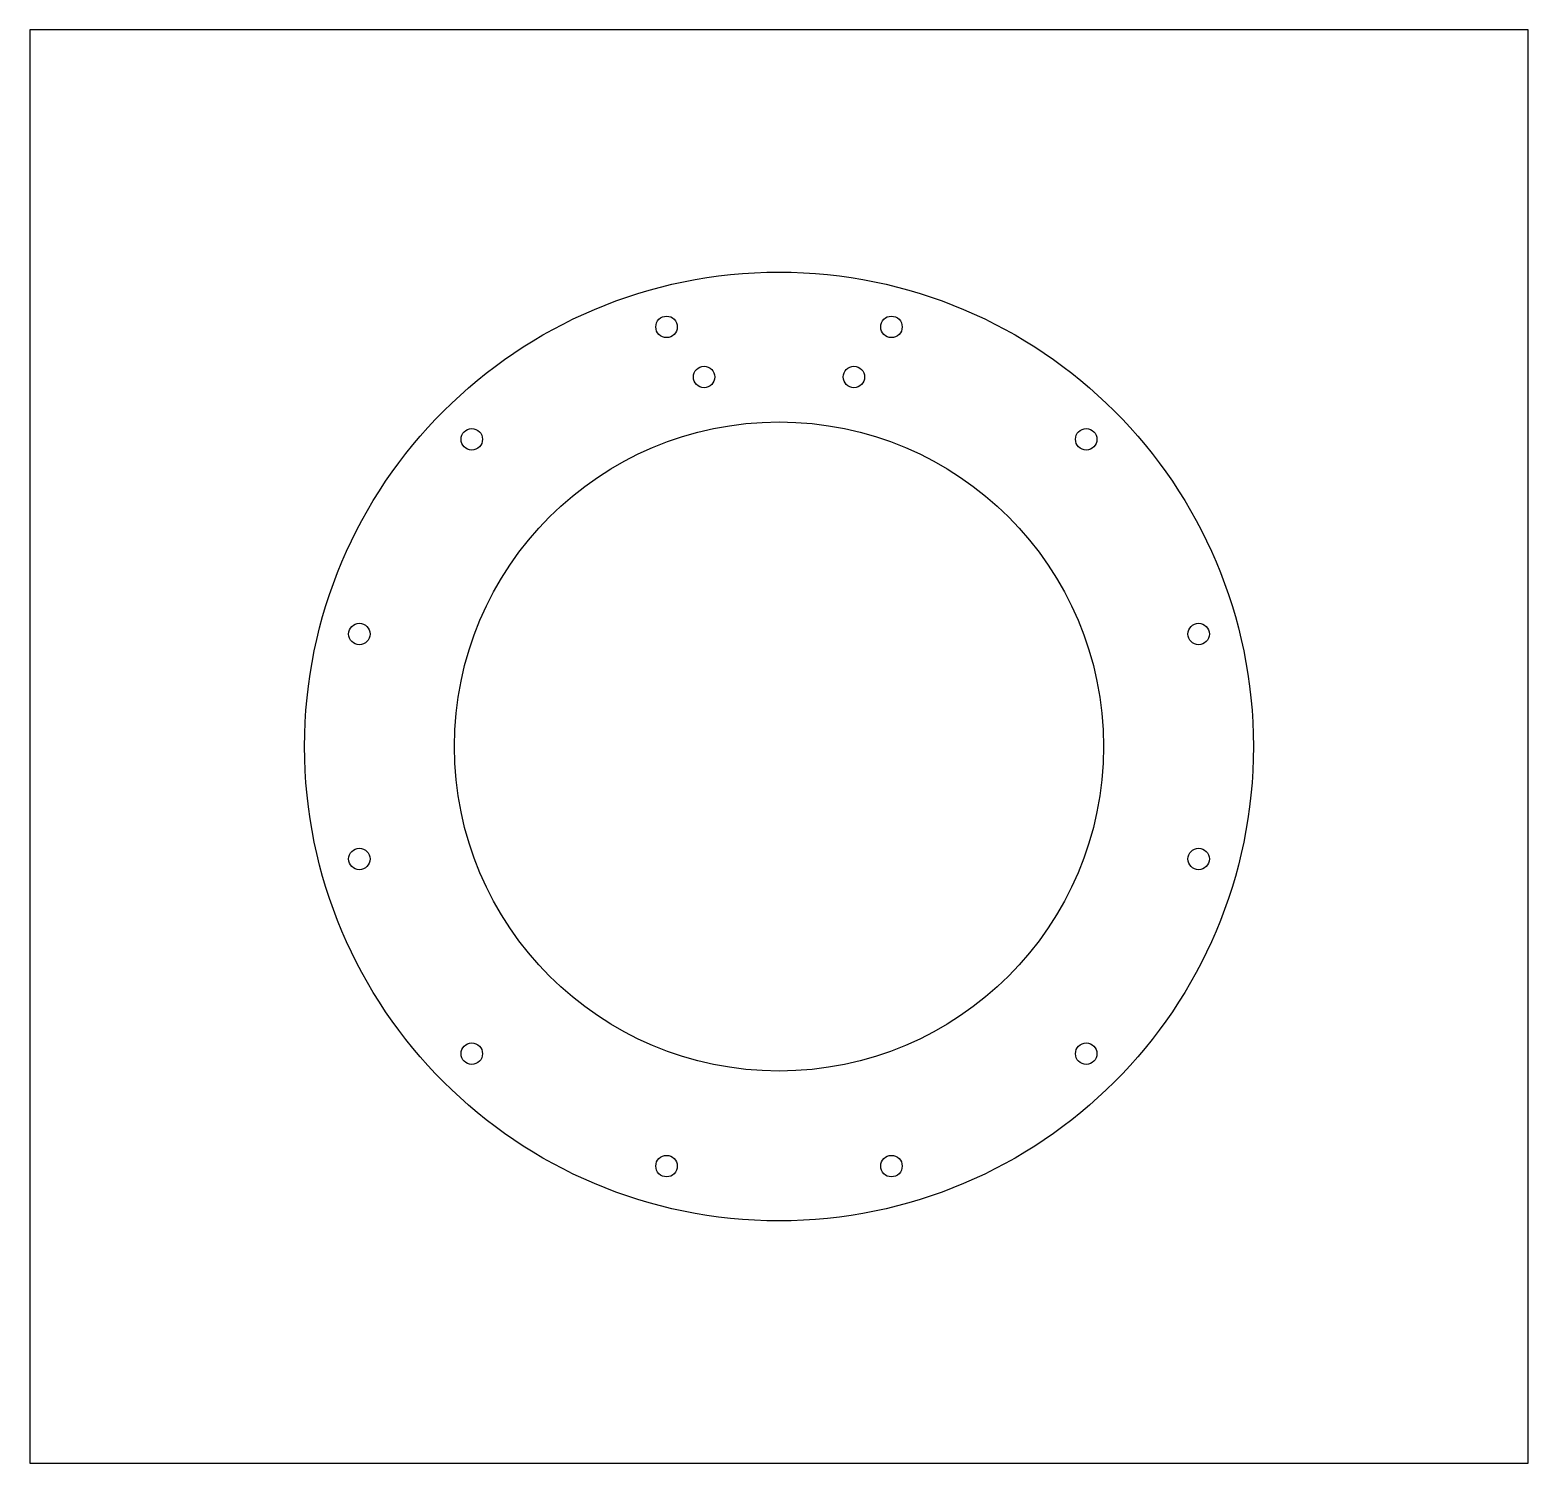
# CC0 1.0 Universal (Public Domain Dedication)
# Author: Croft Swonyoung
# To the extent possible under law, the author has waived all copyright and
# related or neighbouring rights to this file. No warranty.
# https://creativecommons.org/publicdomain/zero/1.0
# Model space of a CAD drawing. Extents: x 0 to 300, y 0 to 287.
import ezdxf

# ---------------------------------------------------------------- set-up
doc = ezdxf.new("R2010")
doc.units = 0
for name, color, linetype in [('CUT', 5, 'CONTINUOUS'), ('DRILL', 2, 'CONTINUOUS'), ('SHEET', 8, 'CONTINUOUS'), ('WINDOW', 4, 'CONTINUOUS')]:
    doc.layers.add(name, color=color, linetype=linetype)

msp = doc.modelspace()

# ---------------------------------------------------------------- linework, layer by layer
at = {"layer": 'CUT'}
msp.add_circle((150, 143.5), 95, dxfattribs=at)
at = {"layer": 'DRILL'}
for centre in [(127.4827, 227.5355), (172.5173, 227.5355), (135, 217.5), (165, 217.5), (88.4817, 205.0183), (211.5183, 205.0183), (65.9645, 166.0173), (234.0355, 166.0173), (65.9645, 120.9827), (234.0355, 120.9827), (88.4817, 81.9817), (211.5183, 81.9817), (127.4827, 59.4645), (172.5173, 59.4645)]:
    msp.add_circle(centre, 2.15, dxfattribs=at)
at = {"layer": 'SHEET'}
for p, q in [((300, 287), (0, 287)), ((0, 287), (0, 0)), ((300, 0), (300, 287)), ((0, 0), (300, 0))]:
    msp.add_line(p, q, dxfattribs=at)
at = {"layer": 'WINDOW'}
msp.add_circle((150, 143.5), 65, dxfattribs=at)

doc.saveas('drawing.dxf')
